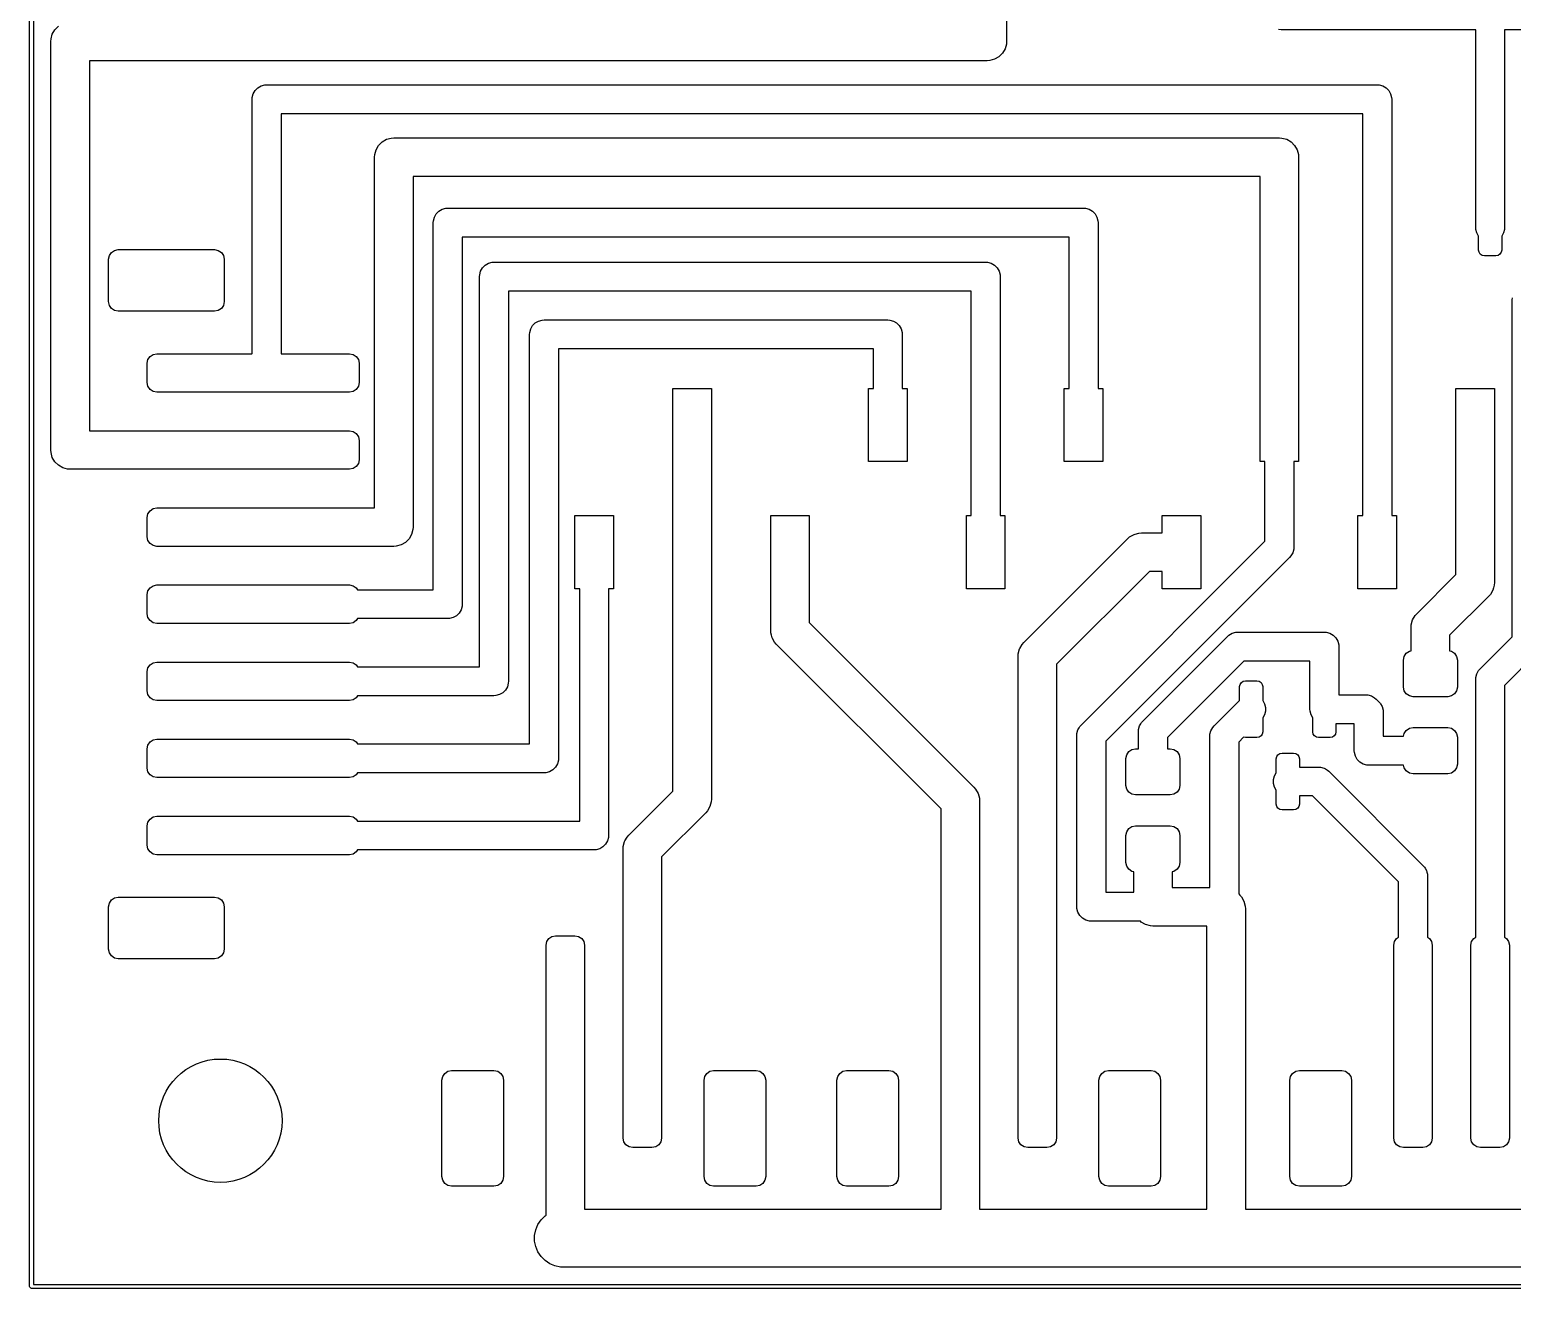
# Model space of a CAD drawing. Header units: millimetres. Extents: x 112.3 to 187.7, y -128.1 to -63.8.
# Drawn here: x 112.35 to 150.83, y -128.15 to -95.49 of the extents above; entities that cross this region are included whole.
import ezdxf

# ---------------------------------------------------------------- set-up
doc = ezdxf.new("R2010")
doc.units = ezdxf.units.MM
doc.layers.add('F.Cu', color=13, linetype='CONTINUOUS', true_color=0xc83434)

msp = doc.modelspace()

# ---------------------------------------------------------------- linework, layer by layer
at = {"layer": 'F.Cu', "linetype": 'CONTINUOUS'}
for p, q in [((112.35, -128.099999), (112.35, -63.8)), ((112.45, -63.85), (112.45, -128.049999)), ((137.7, -92.9), (137.7, -95.8)), ((113.003323, -95.495619), (113.095619, -95.403323)), ((112.9, -95.8), (112.904278, -95.734737)), ((112.9, -106.4), (112.9, -95.8)), ((112.904278, -95.734737), (112.93806, -95.608658)), ((112.93806, -95.608658), (113.003323, -95.495619)), ((137.7, -95.8), (137.695722, -95.865263)), ((144.830504, -95.49489), (144.756991, -95.491279)), ((148.5, -95.49489), (144.830504, -95.49489)), ((149.875, -95.49489), (148.5, -95.49489)), ((149.875, -100.625), (149.875, -95.49489)), ((151.2, -95.49489), (150.625, -95.49489)), ((150.625, -95.49489), (150.625, -100.625)), ((137.596677, -96.104381), (137.504381, -96.196677)), ((137.66194, -95.991342), (137.596677, -96.104381)), ((137.695722, -95.865263), (137.66194, -95.991342)), ((137.2, -96.3), (113.9, -96.3)), ((113.9, -96.3), (113.9, -105.9)), ((137.265263, -96.295722), (137.2, -96.3)), ((137.391342, -96.26194), (137.265263, -96.295722)), ((137.504381, -96.196677), (137.391342, -96.26194)), ((118.271714, -97.002492), (118.356494, -96.953545)), ((118.356494, -96.953545), (118.451053, -96.928208)), ((118.451053, -96.928208), (118.5, -96.925)), ((118.5, -96.925), (147.32, -96.925)), ((147.32, -96.925), (147.368947, -96.928208)), ((147.368947, -96.928208), (147.463506, -96.953545)), ((147.463506, -96.953545), (147.548286, -97.002492)), ((118.125, -97.3), (118.128208, -97.251053)), ((118.125, -103.89467), (118.125, -97.3)), ((118.128208, -97.251053), (118.153545, -97.156494)), ((118.153545, -97.156494), (118.202492, -97.071714)), ((118.202492, -97.071714), (118.271714, -97.002492)), ((147.548286, -97.002492), (147.617508, -97.071714)), ((147.617508, -97.071714), (147.666455, -97.156494)), ((147.666455, -97.156494), (147.691792, -97.251053)), ((147.691792, -97.251053), (147.695, -97.3)), ((147.695, -97.3), (147.695, -108.1)), ((146.945, -97.675), (118.875, -97.675)), ((118.875, -97.675), (118.875, -103.9)), ((146.945, -108.1), (146.945, -97.675)), ((121.33806, -98.608658), (121.403323, -98.495619)), ((121.403323, -98.495619), (121.495619, -98.403323)), ((121.495619, -98.403323), (121.608658, -98.33806)), ((121.608658, -98.33806), (121.734737, -98.304278)), ((121.734737, -98.304278), (121.8, -98.3)), ((121.8, -98.3), (144.78, -98.3)), ((144.78, -98.3), (144.845263, -98.304278)), ((144.845263, -98.304278), (144.971342, -98.33806)), ((144.971342, -98.33806), (145.084381, -98.403323)), ((145.084381, -98.403323), (145.176677, -98.495619)), ((145.176677, -98.495619), (145.24194, -98.608658)), ((121.3, -98.8), (121.304278, -98.734737)), ((121.3, -107.9), (121.3, -98.8)), ((121.304278, -98.734737), (121.33806, -98.608658)), ((145.24194, -98.608658), (145.275722, -98.734737)), ((145.275722, -98.734737), (145.28, -98.8)), ((145.28, -98.8), (145.28, -104.8)), ((144.28, -99.3), (122.3, -99.3)), ((122.3, -99.3), (122.3, -108.4)), ((144.28, -104.8), (144.28, -99.3)), ((122.828208, -100.451053), (122.853545, -100.356494)), ((122.853545, -100.356494), (122.902492, -100.271714)), ((122.902492, -100.271714), (122.971714, -100.202492)), ((122.971714, -100.202492), (123.056494, -100.153545)), ((123.056494, -100.153545), (123.151053, -100.128208)), ((123.151053, -100.128208), (123.2, -100.125)), ((123.2, -100.125), (139.7, -100.125)), ((139.7, -100.125), (139.748947, -100.128208)), ((139.748947, -100.128208), (139.843506, -100.153545)), ((139.843506, -100.153545), (139.928286, -100.202492)), ((139.928286, -100.202492), (139.997508, -100.271714)), ((139.997508, -100.271714), (140.046455, -100.356494)), ((140.046455, -100.356494), (140.071792, -100.451053)), ((122.825, -100.5), (122.828208, -100.451053)), ((122.825, -110.025), (122.825, -100.5)), ((140.071792, -100.451053), (140.075, -100.5)), ((140.075, -100.5), (140.075, -104.8)), ((149.878208, -100.673947), (149.875, -100.625)), ((149.903545, -100.768506), (149.878208, -100.673947)), ((149.95, -100.848969), (149.903545, -100.768506)), ((150.596455, -100.768506), (150.55, -100.848969)), ((150.621792, -100.673947), (150.596455, -100.768506)), ((150.625, -100.625), (150.621792, -100.673947)), ((139.325, -100.875), (123.575, -100.875)), ((123.575, -100.875), (123.575, -110.4)), ((139.325, -104.8), (139.325, -100.875)), ((149.95, -101.2125), (149.95, -100.848969)), ((150.55, -100.848969), (150.55, -101.2125)), ((114.4, -101.45), (114.41903, -101.354329)), ((114.4, -102.55), (114.4, -101.45)), ((114.41903, -101.354329), (114.473223, -101.273223)), ((114.473223, -101.273223), (114.554329, -101.21903)), ((114.554329, -101.21903), (114.65, -101.2)), ((114.65, -101.2), (117.15, -101.2)), ((117.15, -101.2), (117.245671, -101.21903)), ((117.245671, -101.21903), (117.326777, -101.273223)), ((117.326777, -101.273223), (117.38097, -101.354329)), ((117.38097, -101.354329), (117.4, -101.45)), ((117.4, -101.45), (117.4, -102.55)), ((124.171714, -101.602492), (124.256494, -101.553545)), ((124.256494, -101.553545), (124.351053, -101.528208)), ((124.351053, -101.528208), (124.4, -101.525)), ((124.4, -101.525), (137.16, -101.525)), ((137.16, -101.525), (137.208947, -101.528208)), ((137.208947, -101.528208), (137.303506, -101.553545)), ((137.303506, -101.553545), (137.388286, -101.602492)), ((149.961418, -101.269903), (149.95, -101.2125)), ((149.993934, -101.318566), (149.961418, -101.269903)), ((150.042597, -101.351082), (149.993934, -101.318566)), ((150.1, -101.3625), (150.042597, -101.351082)), ((150.4, -101.3625), (150.1, -101.3625)), ((150.457403, -101.351082), (150.4, -101.3625)), ((150.506066, -101.318566), (150.457403, -101.351082)), ((150.538582, -101.269903), (150.506066, -101.318566)), ((150.55, -101.2125), (150.538582, -101.269903)), ((124.025, -101.9), (124.028208, -101.851053)), ((124.025, -112.025), (124.025, -101.9)), ((124.028208, -101.851053), (124.053545, -101.756494)), ((124.053545, -101.756494), (124.102492, -101.671714)), ((124.102492, -101.671714), (124.171714, -101.602492)), ((137.388286, -101.602492), (137.457508, -101.671714)), ((137.457508, -101.671714), (137.506455, -101.756494)), ((137.506455, -101.756494), (137.531792, -101.851053)), ((137.531792, -101.851053), (137.535, -101.9)), ((137.535, -101.9), (137.535, -108.1)), ((136.785, -102.275), (124.775, -102.275)), ((124.775, -102.275), (124.775, -112.4)), ((136.785, -108.1), (136.785, -102.275)), ((114.41903, -102.645671), (114.4, -102.55)), ((114.473223, -102.726777), (114.41903, -102.645671)), ((114.554329, -102.78097), (114.473223, -102.726777)), ((117.326777, -102.726777), (117.245671, -102.78097)), ((117.38097, -102.645671), (117.326777, -102.726777)), ((117.4, -102.55), (117.38097, -102.645671)), ((150.825, -102.5), (150.828208, -102.451053)), ((150.825, -111.24467), (150.825, -102.5)), ((114.65, -102.8), (114.554329, -102.78097)), ((117.15, -102.8), (114.65, -102.8)), ((117.245671, -102.78097), (117.15, -102.8)), ((125.402492, -103.171714), (125.471714, -103.102492)), ((125.471714, -103.102492), (125.556494, -103.053545)), ((125.556494, -103.053545), (125.651053, -103.028208)), ((125.651053, -103.028208), (125.7, -103.025)), ((125.7, -103.025), (134.62, -103.025)), ((134.62, -103.025), (134.668947, -103.028208)), ((134.668947, -103.028208), (134.763506, -103.053545)), ((134.763506, -103.053545), (134.848286, -103.102492)), ((134.848286, -103.102492), (134.917508, -103.171714)), ((125.325, -103.4), (125.328208, -103.351053)), ((125.325, -114.025), (125.325, -103.4)), ((125.328208, -103.351053), (125.353545, -103.256494)), ((125.353545, -103.256494), (125.402492, -103.171714)), ((134.917508, -103.171714), (134.966455, -103.256494)), ((134.966455, -103.256494), (134.991792, -103.351053)), ((134.991792, -103.351053), (134.995, -103.4)), ((134.995, -103.4), (134.995, -104.8)), ((134.245, -103.775), (126.075, -103.775)), ((126.075, -103.775), (126.075, -114.4)), ((134.245, -104.8), (134.245, -103.775)), ((115.4, -104.15), (115.41903, -104.054329)), ((115.4, -104.65), (115.4, -104.15)), ((115.41903, -104.054329), (115.473223, -103.973223)), ((115.473223, -103.973223), (115.554329, -103.91903)), ((115.554329, -103.91903), (115.65, -103.9)), ((115.65, -103.9), (118.11967, -103.9)), ((118.11967, -103.9), (118.125, -103.89467)), ((118.875, -103.9), (120.65, -103.9)), ((120.65, -103.9), (120.745671, -103.91903)), ((120.745671, -103.91903), (120.826777, -103.973223)), ((120.826777, -103.973223), (120.88097, -104.054329)), ((120.88097, -104.054329), (120.9, -104.15)), ((120.9, -104.15), (120.9, -104.65)), ((115.41903, -104.745671), (115.4, -104.65)), ((120.9, -104.65), (120.88097, -104.745671)), ((115.473223, -104.826777), (115.41903, -104.745671)), ((115.554329, -104.88097), (115.473223, -104.826777)), ((115.65, -104.9), (115.554329, -104.88097)), ((120.65, -104.9), (115.65, -104.9)), ((120.745671, -104.88097), (120.65, -104.9)), ((120.826777, -104.826777), (120.745671, -104.88097)), ((120.88097, -104.745671), (120.826777, -104.826777)), ((129.04, -106.7), (129.04, -104.8)), ((129.04, -104.8), (130.04, -104.8)), ((130.04, -104.8), (130.04, -105.75)), ((134.12, -106.7), (134.12, -104.8)), ((134.12, -104.8), (134.245, -104.8)), ((134.995, -104.8), (135.12, -104.8)), ((135.12, -104.8), (135.12, -106.7)), ((139.2, -106.7), (139.2, -104.8)), ((139.2, -104.8), (139.325, -104.8)), ((140.075, -104.8), (140.2, -104.8)), ((140.2, -104.8), (140.2, -106.7)), ((144.28, -106.7), (144.28, -104.8)), ((145.28, -104.8), (145.28, -106.7)), ((149.36, -106.7), (149.36, -104.8)), ((149.36, -104.8), (150.36, -104.8)), ((150.36, -104.8), (150.36, -105.75)), ((130.04, -105.75), (130.04, -115.46)), ((150.36, -105.75), (150.36, -109.84)), ((113.9, -105.9), (118.7, -105.9)), ((118.7, -105.9), (120.65, -105.9)), ((120.65, -105.9), (120.745671, -105.91903)), ((120.745671, -105.91903), (120.826777, -105.973223)), ((120.826777, -105.973223), (120.88097, -106.054329)), ((120.88097, -106.054329), (120.9, -106.15)), ((120.9, -106.15), (120.9, -106.65)), ((112.904278, -106.465263), (112.9, -106.4)), ((112.93806, -106.591342), (112.904278, -106.465263)), ((113.003323, -106.704381), (112.93806, -106.591342)), ((113.095619, -106.796677), (113.003323, -106.704381)), ((113.208658, -106.86194), (113.095619, -106.796677)), ((113.334737, -106.895722), (113.208658, -106.86194)), ((113.4, -106.9), (113.334737, -106.895722)), ((115.65, -106.9), (113.4, -106.9)), ((120.65, -106.9), (115.65, -106.9)), ((120.745671, -106.88097), (120.65, -106.9)), ((120.826777, -106.826777), (120.745671, -106.88097)), ((120.88097, -106.745671), (120.826777, -106.826777)), ((120.9, -106.65), (120.88097, -106.745671)), ((129.04, -115.252893), (129.04, -106.7)), ((135.12, -106.7), (134.12, -106.7)), ((140.2, -106.7), (139.2, -106.7)), ((144.405, -106.7), (144.28, -106.7)), ((144.405, -108.76467), (144.405, -106.7)), ((145.28, -106.7), (145.155, -106.7)), ((145.155, -106.7), (145.155, -108.92)), ((149.36, -109.632893), (149.36, -106.7)), ((115.4, -108.15), (115.41903, -108.054329)), ((115.41903, -108.054329), (115.473223, -107.973223)), ((115.473223, -107.973223), (115.554329, -107.91903)), ((115.554329, -107.91903), (115.65, -107.9)), ((115.65, -107.9), (120.65, -107.9)), ((120.65, -107.9), (121.3, -107.9)), ((126.5, -110), (126.5, -108.1)), ((126.5, -108.1), (127.5, -108.1)), ((127.5, -108.1), (127.5, -110)), ((131.58, -110), (131.58, -108.1)), ((131.58, -108.1), (132.58, -108.1)), ((132.58, -108.1), (132.58, -109.05)), ((136.66, -110), (136.66, -108.1)), ((136.66, -108.1), (136.785, -108.1)), ((137.535, -108.1), (137.66, -108.1)), ((137.66, -108.1), (137.66, -110)), ((141.74, -108.55), (141.74, -108.1)), ((141.74, -108.1), (142.74, -108.1)), ((142.74, -108.1), (142.74, -110)), ((146.82, -110), (146.82, -108.1)), ((146.82, -108.1), (146.945, -108.1)), ((147.695, -108.1), (147.82, -108.1)), ((147.82, -108.1), (147.82, -110)), ((115.4, -108.65), (115.4, -108.15)), ((122.295722, -108.465263), (122.26194, -108.591342)), ((122.3, -108.4), (122.295722, -108.465263)), ((115.41903, -108.745671), (115.4, -108.65)), ((115.473223, -108.826777), (115.41903, -108.745671)), ((115.554329, -108.88097), (115.473223, -108.826777)), ((115.65, -108.9), (115.554329, -108.88097)), ((121.991342, -108.86194), (121.865263, -108.895722)), ((122.104381, -108.796677), (121.991342, -108.86194)), ((122.196677, -108.704381), (122.104381, -108.796677)), ((122.26194, -108.591342), (122.196677, -108.704381)), ((138.146447, -111.396447), (140.846447, -108.696446)), ((139.634835, -113.534835), (144.405, -108.76467)), ((140.846447, -108.696446), (140.895611, -108.65333)), ((140.895611, -108.65333), (140.895619, -108.653323)), ((140.895619, -108.653323), (141.008658, -108.58806)), ((141.008658, -108.58806), (141.035301, -108.58092)), ((141.035301, -108.58092), (141.134737, -108.554277)), ((141.134737, -108.554277), (141.134752, -108.554277)), ((141.134752, -108.554277), (141.2, -108.55)), ((141.2, -108.55), (141.74, -108.55)), ((118.15, -108.9), (115.65, -108.9)), ((121.8, -108.9), (118.15, -108.9)), ((121.865263, -108.895722), (121.8, -108.9)), ((132.58, -109.05), (132.58, -110.872894)), ((145.045165, -109.185165), (140.275, -113.95533)), ((145.077499, -109.148294), (145.045165, -109.185165)), ((145.077508, -109.148286), (145.077499, -109.148294)), ((145.108538, -109.094537), (145.077508, -109.148286)), ((145.126455, -109.063507), (145.108538, -109.094537)), ((145.151792, -108.968947), (145.126455, -109.063507)), ((145.155, -108.92), (145.151792, -108.968947)), ((141.407107, -109.55), (139, -111.957106)), ((141.74, -109.55), (141.407107, -109.55)), ((141.74, -110), (141.74, -109.55)), ((148.346447, -110.646447), (149.36, -109.632893)), ((115.41903, -110.054329), (115.473223, -109.973223)), ((115.473223, -109.973223), (115.554329, -109.91903)), ((115.554329, -109.91903), (115.65, -109.9)), ((115.65, -109.9), (120.65, -109.9)), ((120.65, -109.9), (120.745671, -109.91903)), ((120.745671, -109.91903), (120.826777, -109.973223)), ((120.826777, -109.973223), (120.861373, -110.025)), ((120.861373, -110.025), (122.825, -110.025)), ((126.625, -110), (126.5, -110)), ((126.625, -116.025), (126.625, -110)), ((127.5, -110), (127.375, -110)), ((127.375, -110), (127.375, -116.4)), ((131.58, -111.08), (131.58, -110)), ((137.66, -110), (136.66, -110)), ((142.74, -110), (141.74, -110)), ((147.82, -110), (146.82, -110)), ((150.32194, -110.031342), (150.256677, -110.144381)), ((150.337513, -109.973223), (150.32194, -110.031342)), ((150.355723, -109.905263), (150.337513, -109.973223)), ((150.36, -109.84), (150.355723, -109.905247)), ((150.355723, -109.905247), (150.355723, -109.905263)), ((115.4, -110.15), (115.41903, -110.054329)), ((115.4, -110.65), (115.4, -110.15)), ((123.575, -110.4), (123.571792, -110.448947)), ((150.213554, -110.193553), (149.2, -111.207106)), ((150.256661, -110.144396), (150.213554, -110.193553)), ((150.256677, -110.144381), (150.256661, -110.144396)), ((115.41903, -110.745671), (115.4, -110.65)), ((115.473223, -110.826777), (115.41903, -110.745671)), ((120.861373, -110.775), (120.826777, -110.826777)), ((123.2, -110.775), (120.861373, -110.775)), ((123.248947, -110.771792), (123.2, -110.775)), ((123.343506, -110.746455), (123.248947, -110.771792)), ((123.428286, -110.697508), (123.343506, -110.746455)), ((123.497508, -110.628286), (123.428286, -110.697508)), ((123.546455, -110.543506), (123.497508, -110.628286)), ((123.571792, -110.448947), (123.546455, -110.543506)), ((148.204277, -110.934737), (148.23806, -110.808658)), ((148.23806, -110.808658), (148.303323, -110.695619)), ((148.303323, -110.695619), (148.303338, -110.695603)), ((148.303338, -110.695603), (148.346447, -110.646447)), ((115.554329, -110.88097), (115.473223, -110.826777)), ((115.65, -110.9), (115.554329, -110.88097)), ((120.65, -110.9), (115.65, -110.9)), ((120.745671, -110.88097), (120.65, -110.9)), ((120.826777, -110.826777), (120.745671, -110.88097)), ((131.584277, -111.145247), (131.58, -111.08)), ((131.584277, -111.145263), (131.584277, -111.145247)), ((131.598944, -111.2), (131.584277, -111.145263)), ((132.58, -110.872894), (136.853553, -115.146447)), ((143.471714, -111.202492), (143.556494, -111.153545)), ((143.556494, -111.153545), (143.651053, -111.128207)), ((143.651053, -111.128207), (143.651068, -111.128207)), ((143.651068, -111.128207), (143.7, -111.125)), ((143.7, -111.125), (145.95, -111.125)), ((145.95, -111.125), (145.998947, -111.128208)), ((145.998947, -111.128208), (146.093506, -111.153545)), ((146.093506, -111.153545), (146.178286, -111.202492)), ((148.2, -111), (148.204277, -110.934752)), ((148.2, -111.609945), (148.2, -111)), ((148.204277, -110.934752), (148.204277, -110.934737)), ((131.61806, -111.271342), (131.598944, -111.2)), ((131.683323, -111.384381), (131.61806, -111.271342)), ((131.683338, -111.384396), (131.683323, -111.384381)), ((131.726447, -111.433553), (131.683338, -111.384396)), ((136, -115.707106), (131.726447, -111.433553)), ((138.004277, -111.684737), (138.03806, -111.558658)), ((138.03806, -111.558658), (138.043667, -111.548947)), ((138.043667, -111.548947), (138.103323, -111.445619)), ((138.103323, -111.445619), (138.103338, -111.445603)), ((138.103338, -111.445603), (138.146447, -111.396447)), ((141.234835, -113.434835), (143.434835, -111.234835)), ((143.434835, -111.234835), (143.471714, -111.202492)), ((146.178286, -111.202492), (146.247508, -111.271714)), ((146.247508, -111.271714), (146.296455, -111.356494)), ((146.296455, -111.356494), (146.321792, -111.451053)), ((146.321792, -111.451053), (146.325, -111.5)), ((146.325, -111.5), (146.325, -112.75)), ((149.2, -111.207106), (149.2, -111.609945)), ((149.984835, -112.084835), (150.825, -111.24467)), ((115.473223, -111.973223), (115.554329, -111.91903)), ((115.554329, -111.91903), (115.65, -111.9)), ((115.65, -111.9), (120.65, -111.9)), ((120.65, -111.9), (120.745671, -111.91903)), ((120.745671, -111.91903), (120.826777, -111.973223)), ((138, -111.75), (138.004277, -111.684752)), ((138, -119.25), (138, -111.75)), ((138.004277, -111.684752), (138.004277, -111.684737)), ((139, -111.957106), (139, -119.25)), ((143.85533, -111.875), (141.875, -113.85533)), ((145.575, -111.875), (143.85533, -111.875)), ((145.575, -113.125), (145.575, -111.875)), ((148, -111.85), (148.01903, -111.754329)), ((148, -112.55), (148, -111.85)), ((148.01903, -111.754329), (148.073223, -111.673223)), ((148.073223, -111.673223), (148.154329, -111.61903)), ((148.154329, -111.61903), (148.2, -111.609945)), ((149.2, -111.609945), (149.245671, -111.61903)), ((149.245671, -111.61903), (149.326777, -111.673223)), ((149.326777, -111.673223), (149.38097, -111.754329)), ((149.38097, -111.754329), (149.4, -111.85)), ((149.4, -111.85), (149.4, -112.55)), ((151.465165, -111.665165), (150.625, -112.50533)), ((115.4, -112.15), (115.41903, -112.054329)), ((115.4, -112.65), (115.4, -112.15)), ((115.41903, -112.054329), (115.473223, -111.973223)), ((120.826777, -111.973223), (120.861373, -112.025)), ((120.861373, -112.025), (124.025, -112.025)), ((149.875, -112.35), (149.878207, -112.301068)), ((149.875, -119.038626), (149.875, -112.35)), ((149.878207, -112.301053), (149.903545, -112.206493)), ((149.878207, -112.301068), (149.878207, -112.301053)), ((149.903545, -112.206493), (149.93411, -112.153553)), ((149.93411, -112.153553), (149.952492, -112.121714)), ((149.952492, -112.121714), (149.9525, -112.121705)), ((149.9525, -112.121705), (149.984835, -112.084835)), ((115.41903, -112.745671), (115.4, -112.65)), ((124.628286, -112.697508), (124.543506, -112.746455)), ((124.697508, -112.628286), (124.628286, -112.697508)), ((124.746455, -112.543506), (124.697508, -112.628286)), ((124.771792, -112.448947), (124.746455, -112.543506)), ((124.775, -112.4), (124.771792, -112.448947)), ((143.75, -112.5375), (143.761418, -112.480097)), ((143.75, -112.89467), (143.75, -112.5375)), ((143.761418, -112.480097), (143.793934, -112.431434)), ((143.793934, -112.431434), (143.842597, -112.398918)), ((143.842597, -112.398918), (143.9, -112.3875)), ((143.9, -112.3875), (144.2, -112.3875)), ((144.2, -112.3875), (144.257403, -112.398918)), ((144.257403, -112.398918), (144.306066, -112.431434)), ((144.306066, -112.431434), (144.338582, -112.480097)), ((144.338582, -112.480097), (144.35, -112.5375)), ((144.35, -112.5375), (144.35, -112.901032)), ((148.01903, -112.645671), (148, -112.55)), ((148.073223, -112.726777), (148.01903, -112.645671)), ((148.154329, -112.78097), (148.073223, -112.726777)), ((149.326777, -112.726777), (149.245671, -112.78097)), ((149.38097, -112.645671), (149.326777, -112.726777)), ((149.4, -112.55), (149.38097, -112.645671)), ((150.625, -112.50533), (150.625, -119.038626)), ((115.473223, -112.826777), (115.41903, -112.745671)), ((115.554329, -112.88097), (115.473223, -112.826777)), ((115.65, -112.9), (115.554329, -112.88097)), ((120.65, -112.9), (115.65, -112.9)), ((120.745671, -112.88097), (120.65, -112.9)), ((120.826777, -112.826777), (120.745671, -112.88097)), ((120.861373, -112.775), (120.826777, -112.826777)), ((124.4, -112.775), (120.861373, -112.775)), ((124.448947, -112.771792), (124.4, -112.775)), ((124.543506, -112.746455), (124.448947, -112.771792)), ((143.084835, -113.559835), (143.75, -112.89467)), ((144.35, -112.901032), (144.396454, -112.981494)), ((144.396454, -112.981494), (144.421792, -113.076053)), ((144.421792, -113.076053), (144.421792, -113.173948)), ((146.325, -112.75), (147.025, -112.75)), ((147.025, -112.75), (147.073932, -112.753207)), ((147.073932, -112.753207), (147.073947, -112.753207)), ((147.073947, -112.753207), (147.168507, -112.778545)), ((147.168507, -112.778545), (147.199537, -112.796461)), ((147.199537, -112.796461), (147.253286, -112.827492)), ((147.253286, -112.827492), (147.253294, -112.8275)), ((147.253294, -112.8275), (147.290165, -112.859835)), ((147.290165, -112.859835), (147.365165, -112.934835)), ((147.365165, -112.934835), (147.397499, -112.971705)), ((147.397499, -112.971705), (147.397508, -112.971714)), ((147.397508, -112.971714), (147.403154, -112.981494)), ((147.403154, -112.981494), (147.446455, -113.056493)), ((147.446455, -113.056493), (147.446455, -113.056494)), ((147.446455, -113.056494), (147.471792, -113.151053)), ((148.25, -112.8), (148.154329, -112.78097)), ((149.15, -112.8), (148.25, -112.8)), ((149.245671, -112.78097), (149.15, -112.8)), ((141.153545, -113.556493), (141.184723, -113.502492)), ((141.184723, -113.502492), (141.202492, -113.471714)), ((141.202492, -113.471714), (141.2025, -113.471705)), ((141.2025, -113.471705), (141.234835, -113.434835)), ((144.396454, -113.268507), (144.35, -113.348967)), ((144.35, -113.348967), (144.35, -113.7125)), ((144.421792, -113.173948), (144.396454, -113.268507)), ((145.578208, -113.173947), (145.575, -113.125)), ((145.603545, -113.268506), (145.578208, -113.173947)), ((145.65, -113.348969), (145.603545, -113.268506)), ((145.65, -113.7125), (145.65, -113.348969)), ((146.725, -113.5), (146.25, -113.5)), ((146.25, -113.5), (146.25, -113.7125)), ((146.725, -114.2), (146.725, -113.5)), ((147.471792, -113.151053), (147.475, -113.2)), ((147.475, -113.2), (147.475, -113.825)), ((139.525, -113.8), (139.528207, -113.751068)), ((139.525, -118.25), (139.525, -113.8)), ((139.528207, -113.751053), (139.553545, -113.656493)), ((139.528207, -113.751068), (139.528207, -113.751053)), ((139.553545, -113.656493), (139.581163, -113.608658)), ((139.581163, -113.608658), (139.602492, -113.571714)), ((139.602492, -113.571714), (139.6025, -113.571705)), ((139.6025, -113.571705), (139.634835, -113.534835)), ((141.125, -113.7), (141.128207, -113.651068)), ((141.125, -114.15), (141.125, -113.7)), ((141.128207, -113.651053), (141.153545, -113.556493)), ((141.128207, -113.651068), (141.128207, -113.651053)), ((141.875, -113.85533), (141.875, -114.15)), ((142.975, -113.825), (142.978207, -113.776068)), ((142.975, -117.75), (142.975, -113.825)), ((142.978207, -113.776053), (143.003545, -113.681493)), ((142.978207, -113.776068), (142.978207, -113.776053)), ((143.003545, -113.681493), (143.028621, -113.63806)), ((143.028621, -113.63806), (143.052492, -113.596714)), ((143.052492, -113.596714), (143.0525, -113.596705)), ((143.0525, -113.596705), (143.084835, -113.559835)), ((143.852314, -113.853015), (143.725, -113.98033)), ((143.9, -113.8625), (143.852314, -113.853015)), ((144.2, -113.8625), (143.9, -113.8625)), ((144.257403, -113.851082), (144.2, -113.8625)), ((144.306066, -113.818566), (144.257403, -113.851082)), ((144.338582, -113.769903), (144.306066, -113.818566)), ((144.35, -113.7125), (144.338582, -113.769903)), ((145.661418, -113.769903), (145.65, -113.7125)), ((145.693934, -113.818566), (145.661418, -113.769903)), ((145.742597, -113.851082), (145.693934, -113.818566)), ((145.8, -113.8625), (145.742597, -113.851082)), ((146.1, -113.8625), (145.8, -113.8625)), ((146.157403, -113.851082), (146.1, -113.8625)), ((146.206066, -113.818566), (146.157403, -113.851082)), ((146.238582, -113.769903), (146.206066, -113.818566)), ((146.25, -113.7125), (146.238582, -113.769903)), ((147.475, -113.825), (148.004973, -113.825)), ((148.004973, -113.825), (148.01903, -113.754329)), ((148.01903, -113.754329), (148.073223, -113.673223)), ((148.073223, -113.673223), (148.154329, -113.61903)), ((148.154329, -113.61903), (148.25, -113.6)), ((148.25, -113.6), (149.15, -113.6)), ((149.15, -113.6), (149.245671, -113.61903)), ((149.245671, -113.61903), (149.326777, -113.673223)), ((149.326777, -113.673223), (149.38097, -113.754329)), ((149.38097, -113.754329), (149.4, -113.85)), ((149.4, -113.85), (149.4, -114.55)), ((115.4, -114.15), (115.41903, -114.054329)), ((115.4, -114.65), (115.4, -114.15)), ((115.41903, -114.054329), (115.473223, -113.973223)), ((115.473223, -113.973223), (115.554329, -113.91903)), ((115.554329, -113.91903), (115.65, -113.9)), ((115.65, -113.9), (120.65, -113.9)), ((120.65, -113.9), (120.745671, -113.91903)), ((120.745671, -113.91903), (120.826777, -113.973223)), ((120.826777, -113.973223), (120.861373, -114.025)), ((120.861373, -114.025), (125.325, -114.025)), ((140.275, -113.95533), (140.275, -117.875)), ((140.81903, -114.304329), (140.873223, -114.223223)), ((140.873223, -114.223223), (140.954329, -114.16903)), ((140.954329, -114.16903), (141.05, -114.15)), ((141.05, -114.15), (141.125, -114.15)), ((141.875, -114.15), (141.95, -114.15)), ((141.95, -114.15), (142.045671, -114.16903)), ((142.045671, -114.16903), (142.126777, -114.223223)), ((142.126777, -114.223223), (142.18097, -114.304329)), ((143.725, -113.98033), (143.725, -117.917893)), ((144.743934, -114.306434), (144.792597, -114.273918)), ((144.792597, -114.273918), (144.85, -114.2625)), ((144.85, -114.2625), (145.15, -114.2625)), ((145.15, -114.2625), (145.207403, -114.273918)), ((145.207403, -114.273918), (145.256066, -114.306434)), ((146.728208, -114.248947), (146.725, -114.2)), ((146.753545, -114.343506), (146.728208, -114.248947)), ((115.41903, -114.745671), (115.4, -114.65)), ((125.997508, -114.628286), (125.928286, -114.697508)), ((126.046455, -114.543506), (125.997508, -114.628286)), ((126.071792, -114.448947), (126.046455, -114.543506)), ((126.075, -114.4), (126.071792, -114.448947)), ((140.8, -114.4), (140.81903, -114.304329)), ((140.8, -115.1), (140.8, -114.4)), ((142.18097, -114.304329), (142.2, -114.4)), ((142.2, -114.4), (142.2, -115.1)), ((144.7, -114.4125), (144.711418, -114.355097)), ((144.7, -114.77603), (144.7, -114.4125)), ((144.711418, -114.355097), (144.743934, -114.306434)), ((145.256066, -114.306434), (145.288582, -114.355097)), ((145.288582, -114.355097), (145.3, -114.4125)), ((145.3, -114.4125), (145.3, -114.625)), ((145.3, -114.625), (145.8, -114.625)), ((145.8, -114.625), (145.848932, -114.628207)), ((145.848932, -114.628207), (145.848947, -114.628207)), ((145.848947, -114.628207), (145.943507, -114.653545)), ((145.943507, -114.653545), (145.974537, -114.671461)), ((146.802492, -114.428286), (146.753545, -114.343506)), ((146.871714, -114.497508), (146.802492, -114.428286)), ((146.956494, -114.546455), (146.871714, -114.497508)), ((147.051053, -114.571792), (146.956494, -114.546455)), ((147.1, -114.575), (147.051053, -114.571792)), ((148.004973, -114.575), (147.1, -114.575)), ((148.01903, -114.645671), (148.004973, -114.575)), ((148.073223, -114.726777), (148.01903, -114.645671)), ((149.38097, -114.645671), (149.326777, -114.726777)), ((149.4, -114.55), (149.38097, -114.645671)), ((115.473223, -114.826777), (115.41903, -114.745671)), ((115.554329, -114.88097), (115.473223, -114.826777)), ((115.65, -114.9), (115.554329, -114.88097)), ((120.65, -114.9), (115.65, -114.9)), ((120.745671, -114.88097), (120.65, -114.9)), ((120.826777, -114.826777), (120.745671, -114.88097)), ((120.861373, -114.775), (120.826777, -114.826777)), ((125.7, -114.775), (120.861373, -114.775)), ((125.748947, -114.771792), (125.7, -114.775)), ((125.843506, -114.746455), (125.748947, -114.771792)), ((125.928286, -114.697508), (125.843506, -114.746455)), ((144.628208, -114.951053), (144.653545, -114.856494)), ((144.628208, -115.048947), (144.628208, -114.951053)), ((144.653545, -114.856494), (144.7, -114.77603)), ((145.974537, -114.671461), (146.028286, -114.702492)), ((146.028286, -114.702492), (146.028294, -114.7025)), ((146.028294, -114.7025), (146.065165, -114.734835)), ((146.065165, -114.734835), (148.515165, -117.184835)), ((148.154329, -114.78097), (148.073223, -114.726777)), ((148.25, -114.8), (148.154329, -114.78097)), ((149.15, -114.8), (148.25, -114.8)), ((149.245671, -114.78097), (149.15, -114.8)), ((149.326777, -114.726777), (149.245671, -114.78097)), ((127.896447, -116.396447), (129.04, -115.252893)), ((136.853553, -115.146447), (136.896661, -115.195603)), ((136.896661, -115.195603), (136.896677, -115.195619)), ((136.896677, -115.195619), (136.96194, -115.308658)), ((136.96194, -115.308658), (136.995723, -115.434737)), ((140.81903, -115.195671), (140.8, -115.1)), ((140.873223, -115.276777), (140.81903, -115.195671)), ((140.954329, -115.33097), (140.873223, -115.276777)), ((141.05, -115.35), (140.954329, -115.33097)), ((141.95, -115.35), (141.05, -115.35)), ((142.045671, -115.33097), (141.95, -115.35)), ((142.126777, -115.276777), (142.045671, -115.33097)), ((142.18097, -115.195671), (142.126777, -115.276777)), ((142.2, -115.1), (142.18097, -115.195671)), ((144.653545, -115.143506), (144.628208, -115.048947)), ((144.7, -115.223969), (144.653545, -115.143506)), ((144.7, -115.5875), (144.7, -115.223969)), ((145.64467, -115.375), (145.3, -115.375)), ((145.3, -115.375), (145.3, -115.5875)), ((147.875, -117.60533), (145.64467, -115.375)), ((129.893553, -115.813554), (128.75, -116.957106)), ((129.936668, -115.764389), (129.893553, -115.813554)), ((129.936677, -115.764381), (129.936668, -115.764389)), ((130.00194, -115.651342), (129.936677, -115.764381)), ((130.018017, -115.591342), (130.00194, -115.651342)), ((130.035723, -115.525263), (130.018017, -115.591342)), ((130.04, -115.46), (130.035723, -115.525247)), ((130.035723, -115.525247), (130.035723, -115.525263)), ((136, -119.25), (136, -115.707106)), ((136.995723, -115.434737), (136.995723, -115.434752)), ((136.995723, -115.434752), (137, -115.5)), ((137, -115.5), (137, -119.25)), ((144.711418, -115.644903), (144.7, -115.5875)), ((144.743934, -115.693566), (144.711418, -115.644903)), ((144.792597, -115.726082), (144.743934, -115.693566)), ((144.85, -115.7375), (144.792597, -115.726082)), ((145.15, -115.7375), (144.85, -115.7375)), ((145.207403, -115.726082), (145.15, -115.7375)), ((145.256066, -115.693566), (145.207403, -115.726082)), ((145.288582, -115.644903), (145.256066, -115.693566)), ((145.3, -115.5875), (145.288582, -115.644903)), ((115.4, -116.15), (115.41903, -116.054329)), ((115.4, -116.65), (115.4, -116.15)), ((115.41903, -116.054329), (115.473223, -115.973223)), ((115.473223, -115.973223), (115.554329, -115.91903)), ((115.554329, -115.91903), (115.65, -115.9)), ((115.65, -115.9), (120.65, -115.9)), ((120.65, -115.9), (120.745671, -115.91903)), ((120.745671, -115.91903), (120.826777, -115.973223)), ((120.826777, -115.973223), (120.861373, -116.025)), ((120.861373, -116.025), (126.625, -116.025)), ((140.873223, -116.223223), (140.954329, -116.16903)), ((140.954329, -116.16903), (141.05, -116.15)), ((141.05, -116.15), (141.95, -116.15)), ((141.95, -116.15), (142.045671, -116.16903)), ((142.045671, -116.16903), (142.126777, -116.223223)), ((127.346455, -116.543506), (127.297508, -116.628286)), ((127.371792, -116.448947), (127.346455, -116.543506)), ((127.375, -116.4), (127.371792, -116.448947)), ((127.754277, -116.684737), (127.78806, -116.558658)), ((127.78806, -116.558658), (127.796808, -116.543506)), ((127.796808, -116.543506), (127.853323, -116.445619)), ((127.853323, -116.445619), (127.853338, -116.445603)), ((127.853338, -116.445603), (127.896447, -116.396447)), ((140.8, -116.4), (140.81903, -116.304329)), ((140.8, -117.1), (140.8, -116.4)), ((140.81903, -116.304329), (140.873223, -116.223223)), ((142.126777, -116.223223), (142.18097, -116.304329)), ((142.18097, -116.304329), (142.2, -116.4)), ((142.2, -116.4), (142.2, -117.1)), ((115.41903, -116.745671), (115.4, -116.65)), ((115.473223, -116.826777), (115.41903, -116.745671)), ((115.554329, -116.88097), (115.473223, -116.826777)), ((115.65, -116.9), (115.554329, -116.88097)), ((120.65, -116.9), (115.65, -116.9)), ((120.745671, -116.88097), (120.65, -116.9)), ((120.826777, -116.826777), (120.745671, -116.88097)), ((120.861373, -116.775), (120.826777, -116.826777)), ((127, -116.775), (120.861373, -116.775)), ((127.048947, -116.771792), (127, -116.775)), ((127.143506, -116.746455), (127.048947, -116.771792)), ((127.228286, -116.697508), (127.143506, -116.746455)), ((127.297508, -116.628286), (127.228286, -116.697508)), ((127.75, -116.75), (127.754277, -116.684752)), ((127.75, -119.25), (127.75, -116.75)), ((127.754277, -116.684752), (127.754277, -116.684737)), ((128.75, -116.957106), (128.75, -119.25)), ((140.81903, -117.195671), (140.8, -117.1)), ((140.873223, -117.276777), (140.81903, -117.195671)), ((140.954329, -117.33097), (140.873223, -117.276777)), ((141, -117.340054), (140.954329, -117.33097)), ((141, -117.875), (141, -117.340054)), ((142.045671, -117.33097), (142, -117.340054)), ((142, -117.340054), (142, -117.75)), ((142.126777, -117.276777), (142.045671, -117.33097)), ((142.18097, -117.195671), (142.126777, -117.276777)), ((142.2, -117.1), (142.18097, -117.195671)), ((148.515165, -117.184835), (148.547499, -117.221705)), ((148.547499, -117.221705), (148.547508, -117.221714)), ((148.547508, -117.221714), (148.561369, -117.245723)), ((148.561369, -117.245723), (148.596455, -117.306493)), ((148.596455, -117.306493), (148.609063, -117.353545)), ((148.609063, -117.353545), (148.621792, -117.401053)), ((147.875, -119.038626), (147.875, -117.60533)), ((148.621792, -117.401053), (148.625, -117.45)), ((148.625, -117.45), (148.625, -119.038626)), ((114.41903, -118.154329), (114.473223, -118.073223)), ((114.473223, -118.073223), (114.554329, -118.01903)), ((114.554329, -118.01903), (114.65, -118)), ((114.65, -118), (117.15, -118)), ((117.15, -118), (117.245671, -118.01903)), ((117.245671, -118.01903), (117.326777, -118.073223)), ((117.326777, -118.073223), (117.38097, -118.154329)), ((140.275, -117.875), (141, -117.875)), ((142, -117.75), (142.975, -117.75)), ((143.725, -117.917893), (143.753554, -117.946447)), ((143.753554, -117.946447), (143.796669, -117.995611)), ((143.796669, -117.995611), (143.796677, -117.995619)), ((143.796677, -117.995619), (143.86194, -118.108658)), ((143.86194, -118.108658), (143.86194, -118.108659)), ((143.86194, -118.108659), (143.895723, -118.234737)), ((114.4, -118.25), (114.41903, -118.154329)), ((114.4, -119.35), (114.4, -118.25)), ((117.38097, -118.154329), (117.4, -118.25)), ((117.4, -118.25), (117.4, -119.35)), ((139.528208, -118.298947), (139.525, -118.25)), ((139.553545, -118.393506), (139.528208, -118.298947)), ((139.602492, -118.478286), (139.553545, -118.393506)), ((139.671714, -118.547508), (139.602492, -118.478286)), ((143.895723, -118.234737), (143.895723, -118.234752)), ((143.895723, -118.234752), (143.9, -118.3)), ((143.9, -118.3), (143.9, -126.099999)), ((139.756494, -118.596455), (139.671714, -118.547508)), ((139.851053, -118.621792), (139.756494, -118.596455)), ((139.9, -118.625), (139.851053, -118.621792)), ((141.173942, -118.625), (139.9, -118.625)), ((141.195619, -118.646677), (141.173942, -118.625)), ((141.308658, -118.71194), (141.195619, -118.646677)), ((141.434737, -118.745722), (141.308658, -118.71194)), ((141.5, -118.75), (141.434737, -118.745722)), ((142.9, -118.75), (141.5, -118.75)), ((142.9, -126.099999), (142.9, -118.75)), ((125.75, -119.25), (125.76903, -119.154329)), ((125.75, -121.75), (125.75, -119.25)), ((125.76903, -119.154329), (125.823223, -119.073223)), ((125.823223, -119.073223), (125.904329, -119.01903)), ((125.904329, -119.01903), (126, -119)), ((126, -119), (126.5, -119)), ((126.5, -119), (126.595671, -119.01903)), ((126.595671, -119.01903), (126.676777, -119.073223)), ((126.676777, -119.073223), (126.73097, -119.154329)), ((126.73097, -119.154329), (126.75, -119.25)), ((126.75, -119.25), (126.75, -121.75)), ((127.75, -124.25), (127.75, -119.25)), ((128.75, -119.25), (128.75, -124.25)), ((136, -121.75), (136, -119.25)), ((137, -119.25), (137, -121.75)), ((138, -124.25), (138, -119.25)), ((139, -119.25), (139, -124.25)), ((147.75, -119.25), (147.76903, -119.154329)), ((147.75, -124.25), (147.75, -119.25)), ((147.76903, -119.154329), (147.823223, -119.073223)), ((147.823223, -119.073223), (147.875, -119.038626)), ((148.625, -119.038626), (148.676777, -119.073223)), ((148.676777, -119.073223), (148.73097, -119.154329)), ((148.73097, -119.154329), (148.75, -119.25)), ((148.75, -119.25), (148.75, -124.25)), ((149.75, -119.25), (149.76903, -119.154329)), ((149.75, -124.25), (149.75, -119.25)), ((149.76903, -119.154329), (149.823223, -119.073223)), ((149.823223, -119.073223), (149.875, -119.038626)), ((150.625, -119.038626), (150.676777, -119.073223)), ((150.676777, -119.073223), (150.73097, -119.154329)), ((150.73097, -119.154329), (150.75, -119.25)), ((150.75, -119.25), (150.75, -124.25)), ((114.41903, -119.445671), (114.4, -119.35)), ((114.473223, -119.526777), (114.41903, -119.445671)), ((114.554329, -119.58097), (114.473223, -119.526777)), ((114.65, -119.6), (114.554329, -119.58097)), ((117.15, -119.6), (114.65, -119.6)), ((117.245671, -119.58097), (117.15, -119.6)), ((117.326777, -119.526777), (117.245671, -119.58097)), ((117.38097, -119.445671), (117.326777, -119.526777)), ((117.4, -119.35), (117.38097, -119.445671)), ((125.75, -126.253005), (125.75, -121.75)), ((126.75, -121.75), (126.75, -126.099999)), ((136, -126.099999), (136, -121.75)), ((137, -121.75), (137, -126.099999)), ((123.05, -122.75), (123.06903, -122.654329)), ((123.06903, -122.654329), (123.123223, -122.573223)), ((123.123223, -122.573223), (123.204329, -122.51903)), ((123.204329, -122.51903), (123.3, -122.5)), ((123.3, -122.5), (124.4, -122.5)), ((124.4, -122.5), (124.495671, -122.51903)), ((124.495671, -122.51903), (124.576777, -122.573223)), ((124.576777, -122.573223), (124.63097, -122.654329)), ((124.63097, -122.654329), (124.65, -122.75)), ((129.85, -122.75), (129.86903, -122.654329)), ((129.86903, -122.654329), (129.923223, -122.573223)), ((129.923223, -122.573223), (130.004329, -122.51903)), ((130.004329, -122.51903), (130.1, -122.5)), ((130.1, -122.5), (131.2, -122.5)), ((131.2, -122.5), (131.295671, -122.51903)), ((131.295671, -122.51903), (131.376777, -122.573223)), ((131.376777, -122.573223), (131.43097, -122.654329)), ((131.43097, -122.654329), (131.45, -122.75)), ((133.3, -122.75), (133.31903, -122.654329)), ((133.31903, -122.654329), (133.373223, -122.573223)), ((133.373223, -122.573223), (133.454329, -122.51903)), ((133.454329, -122.51903), (133.55, -122.5)), ((133.55, -122.5), (134.65, -122.5)), ((134.65, -122.5), (134.745671, -122.51903)), ((134.745671, -122.51903), (134.826777, -122.573223)), ((134.826777, -122.573223), (134.88097, -122.654329)), ((134.88097, -122.654329), (134.9, -122.75)), ((140.1, -122.75), (140.11903, -122.654329)), ((140.11903, -122.654329), (140.173223, -122.573223)), ((140.173223, -122.573223), (140.254329, -122.51903)), ((140.254329, -122.51903), (140.35, -122.5)), ((140.35, -122.5), (141.45, -122.5)), ((141.45, -122.5), (141.545671, -122.51903)), ((141.545671, -122.51903), (141.626777, -122.573223)), ((141.626777, -122.573223), (141.68097, -122.654329)), ((141.68097, -122.654329), (141.7, -122.75)), ((145.05, -122.75), (145.06903, -122.654329)), ((145.06903, -122.654329), (145.123223, -122.573223)), ((145.123223, -122.573223), (145.204329, -122.51903)), ((145.204329, -122.51903), (145.3, -122.5)), ((145.3, -122.5), (146.4, -122.5)), ((146.4, -122.5), (146.495671, -122.51903)), ((146.495671, -122.51903), (146.576777, -122.573223)), ((146.576777, -122.573223), (146.63097, -122.654329)), ((146.63097, -122.654329), (146.65, -122.75)), ((123.05, -125.25), (123.05, -122.75)), ((124.65, -122.75), (124.65, -125.25)), ((129.85, -125.25), (129.85, -122.75)), ((131.45, -122.75), (131.45, -125.25)), ((133.3, -125.25), (133.3, -122.75)), ((134.9, -122.75), (134.9, -125.25)), ((140.1, -125.25), (140.1, -122.75)), ((141.7, -122.75), (141.7, -125.25)), ((145.05, -125.25), (145.05, -122.75)), ((146.65, -122.75), (146.65, -125.25)), ((127.76903, -124.345671), (127.75, -124.25)), ((128.75, -124.25), (128.73097, -124.345671)), ((138.01903, -124.345671), (138, -124.25)), ((139, -124.25), (138.98097, -124.345671)), ((147.76903, -124.345671), (147.75, -124.25)), ((148.75, -124.25), (148.73097, -124.345671)), ((149.76903, -124.345671), (149.75, -124.25)), ((150.75, -124.25), (150.73097, -124.345671)), ((127.823223, -124.426777), (127.76903, -124.345671)), ((127.904329, -124.48097), (127.823223, -124.426777)), ((128, -124.5), (127.904329, -124.48097)), ((128.5, -124.5), (128, -124.5)), ((128.595671, -124.48097), (128.5, -124.5)), ((128.676777, -124.426777), (128.595671, -124.48097)), ((128.73097, -124.345671), (128.676777, -124.426777)), ((138.073223, -124.426777), (138.01903, -124.345671)), ((138.154329, -124.48097), (138.073223, -124.426777)), ((138.25, -124.5), (138.154329, -124.48097)), ((138.75, -124.5), (138.25, -124.5)), ((138.845671, -124.48097), (138.75, -124.5)), ((138.926777, -124.426777), (138.845671, -124.48097)), ((138.98097, -124.345671), (138.926777, -124.426777)), ((147.823223, -124.426777), (147.76903, -124.345671)), ((147.904329, -124.48097), (147.823223, -124.426777)), ((148, -124.5), (147.904329, -124.48097)), ((148.5, -124.5), (148, -124.5)), ((148.595671, -124.48097), (148.5, -124.5)), ((148.676777, -124.426777), (148.595671, -124.48097)), ((148.73097, -124.345671), (148.676777, -124.426777)), ((149.823223, -124.426777), (149.76903, -124.345671)), ((149.904329, -124.48097), (149.823223, -124.426777)), ((150, -124.5), (149.904329, -124.48097)), ((150.5, -124.5), (150, -124.5)), ((150.595671, -124.48097), (150.5, -124.5)), ((150.676777, -124.426777), (150.595671, -124.48097)), ((150.73097, -124.345671), (150.676777, -124.426777)), ((123.06903, -125.345671), (123.05, -125.25)), ((123.123223, -125.426777), (123.06903, -125.345671)), ((123.204329, -125.48097), (123.123223, -125.426777)), ((124.576777, -125.426777), (124.495671, -125.48097)), ((124.63097, -125.345671), (124.576777, -125.426777)), ((124.65, -125.25), (124.63097, -125.345671)), ((129.86903, -125.345671), (129.85, -125.25)), ((129.923223, -125.426777), (129.86903, -125.345671)), ((130.004329, -125.48097), (129.923223, -125.426777)), ((131.376777, -125.426777), (131.295671, -125.48097)), ((131.43097, -125.345671), (131.376777, -125.426777)), ((131.45, -125.25), (131.43097, -125.345671)), ((133.31903, -125.345671), (133.3, -125.25)), ((133.373223, -125.426777), (133.31903, -125.345671)), ((133.454329, -125.48097), (133.373223, -125.426777)), ((134.826777, -125.426777), (134.745671, -125.48097)), ((134.88097, -125.345671), (134.826777, -125.426777)), ((134.9, -125.25), (134.88097, -125.345671)), ((140.11903, -125.345671), (140.1, -125.25)), ((140.173223, -125.426777), (140.11903, -125.345671)), ((140.254329, -125.48097), (140.173223, -125.426777)), ((141.626777, -125.426777), (141.545671, -125.48097)), ((141.68097, -125.345671), (141.626777, -125.426777)), ((141.7, -125.25), (141.68097, -125.345671)), ((145.06903, -125.345671), (145.05, -125.25)), ((145.123223, -125.426777), (145.06903, -125.345671)), ((145.204329, -125.48097), (145.123223, -125.426777)), ((146.576777, -125.426777), (146.495671, -125.48097)), ((146.63097, -125.345671), (146.576777, -125.426777)), ((146.65, -125.25), (146.63097, -125.345671)), ((123.3, -125.5), (123.204329, -125.48097)), ((124.4, -125.5), (123.3, -125.5)), ((124.495671, -125.48097), (124.4, -125.5)), ((130.1, -125.5), (130.004329, -125.48097)), ((131.2, -125.5), (130.1, -125.5)), ((131.295671, -125.48097), (131.2, -125.5)), ((133.55, -125.5), (133.454329, -125.48097)), ((134.65, -125.5), (133.55, -125.5)), ((134.745671, -125.48097), (134.65, -125.5)), ((140.35, -125.5), (140.254329, -125.48097)), ((141.45, -125.5), (140.35, -125.5)), ((141.545671, -125.48097), (141.45, -125.5)), ((145.3, -125.5), (145.204329, -125.48097)), ((146.4, -125.5), (145.3, -125.5)), ((146.495671, -125.48097), (146.4, -125.5)), ((126.75, -126.099999), (136, -126.099999)), ((137, -126.099999), (142.9, -126.099999)), ((143.9, -126.099999), (160.6, -126.099999)), ((125.482295, -126.632285), (125.538559, -126.496451)), ((125.538559, -126.496451), (125.620242, -126.374204)), ((125.620242, -126.374204), (125.724205, -126.270241)), ((125.724205, -126.270241), (125.75, -126.253005)), ((125.453611, -126.776486), (125.482295, -126.632285)), ((125.453611, -126.923512), (125.453611, -126.776486)), ((125.482295, -127.067713), (125.453611, -126.923512)), ((125.538559, -127.203547), (125.482295, -127.067713)), ((125.620242, -127.325794), (125.538559, -127.203547)), ((125.724205, -127.429757), (125.620242, -127.325794)), ((125.846452, -127.51144), (125.724205, -127.429757)), ((125.982286, -127.567704), (125.846452, -127.51144)), ((126.126487, -127.596388), (125.982286, -127.567704)), ((126.2, -127.599999), (126.126487, -127.596388)), ((178.1, -127.599999), (126.2, -127.599999)), ((112.353806, -128.119133), (112.35, -128.099999)), ((112.380866, -128.146193), (112.353806, -128.119133)), ((112.45, -128.049999), (187.649999, -128.049999)), ((112.4, -128.149999), (112.380866, -128.146193)), ((187.699999, -128.149999), (112.4, -128.149999))]:
    msp.add_line(p, q, dxfattribs=at)
at = {"layer": 'F.Cu'}
for radius in [1.6, 1.6, 1.599999]:
    msp.add_circle((117.3, -123.8), radius, dxfattribs=at)

doc.saveas('drawing.dxf')
